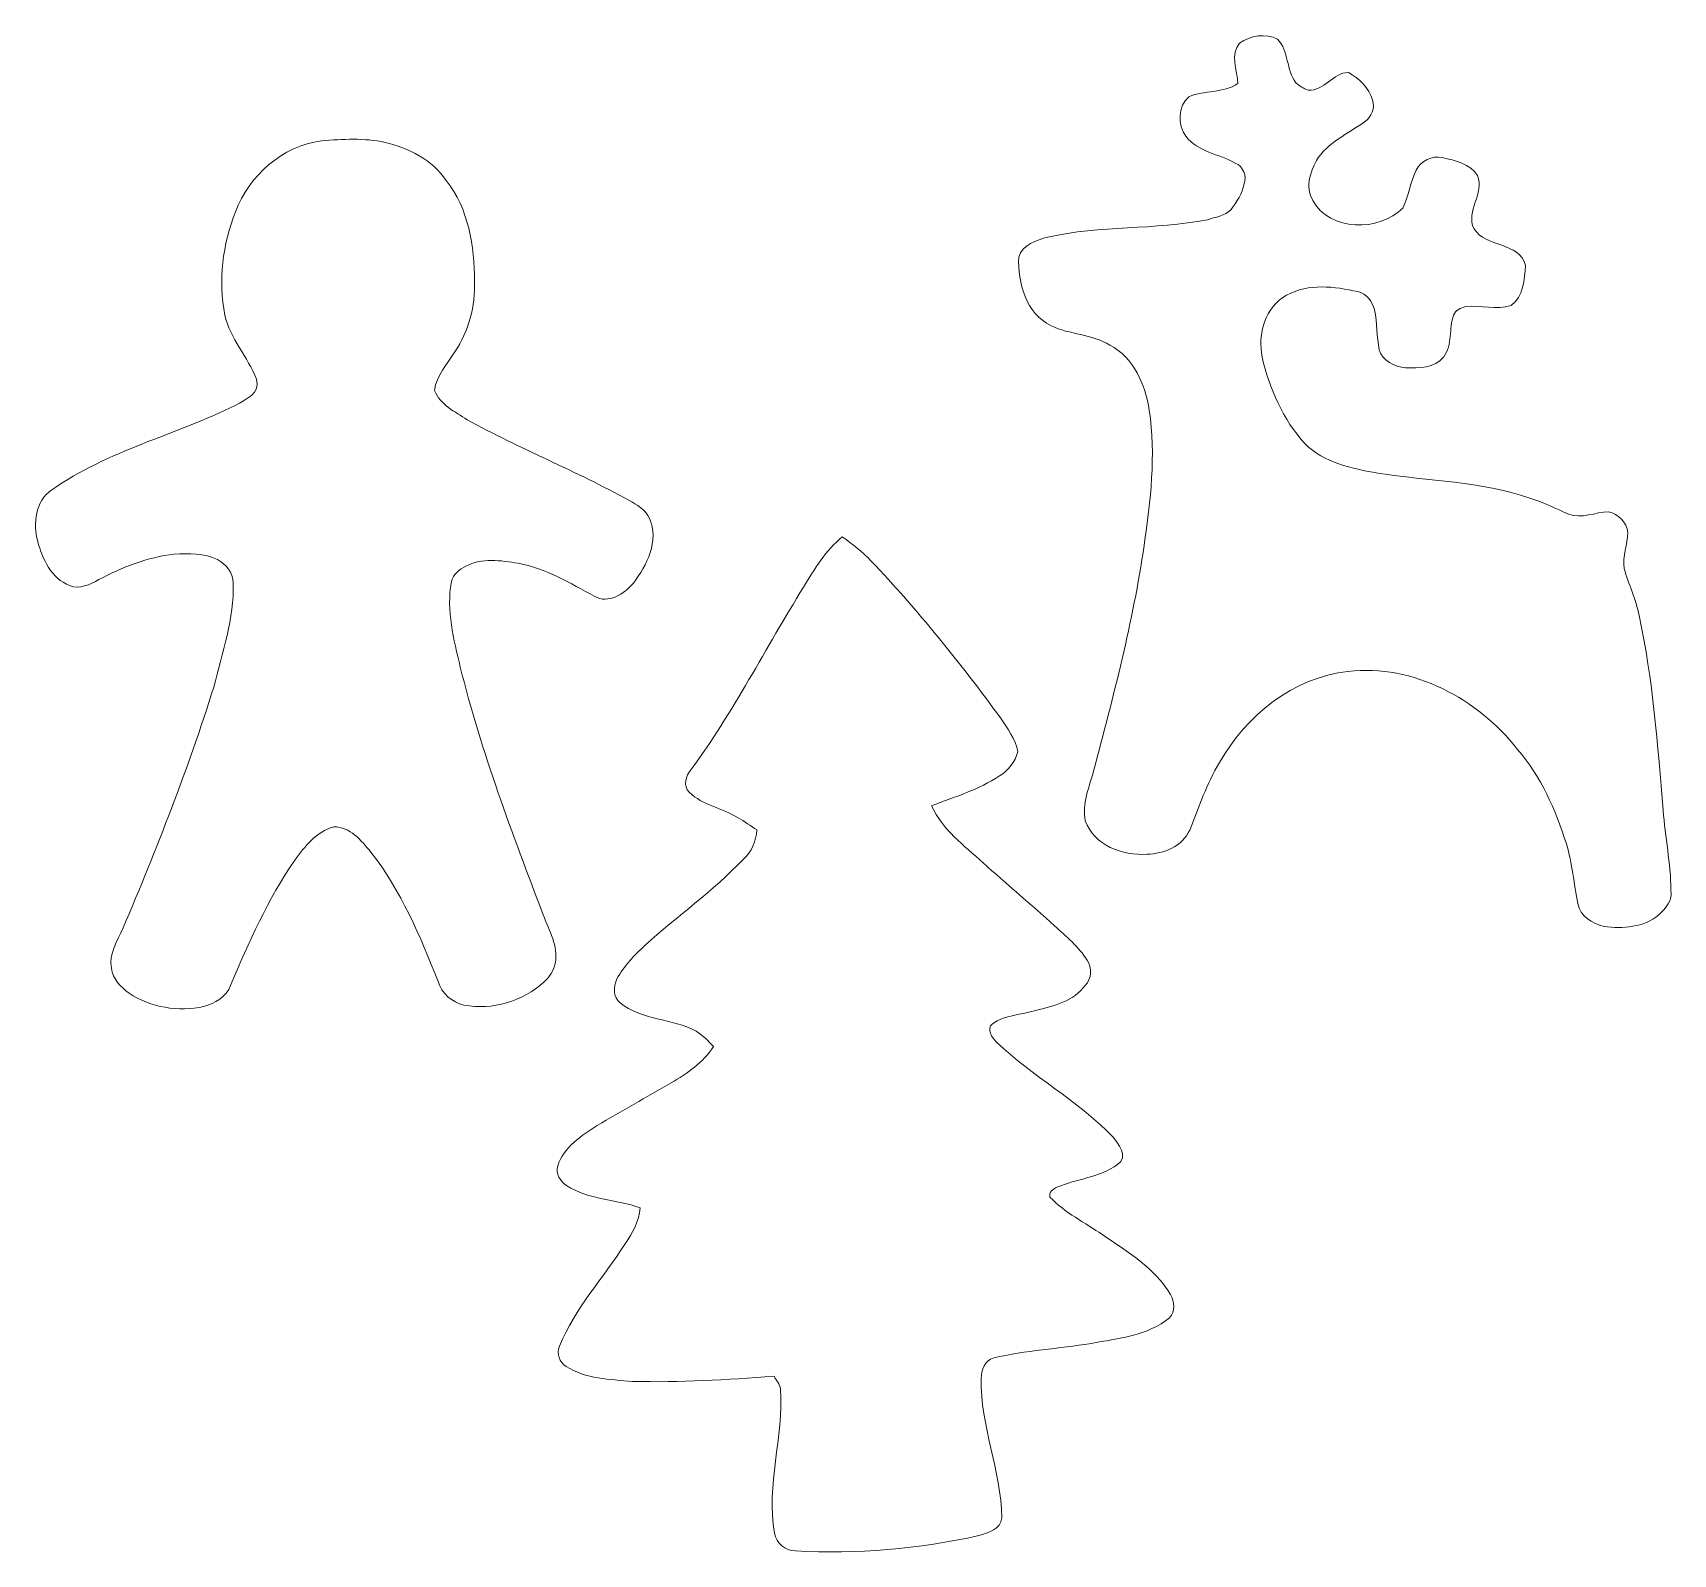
# Model space of a CAD drawing. Header units: centimetres. Extents: x -16.4 to 16.3, y -15.2 to 15.2.
import ezdxf

# ---------------------------------------------------------------- set-up
doc = ezdxf.new("R2010")
doc.units = ezdxf.units.CM
doc.header["$MEASUREMENT"] = 0
doc.layers.add('Layer 1', color=7, linetype='Continuous')

msp = doc.modelspace()

# ---------------------------------------------------------------- linework, layer by layer
at = {"layer": 'Layer 1', "color": 252, "lineweight": 9}
for points, knots in [([(7.7017, 14.96895), (7.91302, 15.11465), (8.22593, 15.17286), (8.45876, 15.04586), (8.45876, 15.04586), (8.68877, 14.80914), (8.62175, 14.43132), (8.82459, 14.17697), (8.82459, 14.17697), (8.89127, 14.10747), (8.98087, 14.06478), (9.07013, 14.02986), (9.07013, 14.02986), (9.39221, 14.00375), (9.55837, 14.38369), (9.86987, 14.38158), (9.86987, 14.38158), (10.07837, 14.25916), (10.28227, 14.07713), (10.34789, 13.83513), (10.34789, 13.83513), (10.41668, 13.66932), (10.32566, 13.49364), (10.19337, 13.39627), (10.19337, 13.39627), (9.86, 13.16097), (9.45536, 12.98669), (9.2324, 12.62651), (9.2324, 12.62651), (9.09976, 12.38909), (9.01121, 12.08253), (9.15726, 11.82958), (9.15726, 11.82958), (9.5111, 11.20093), (10.47207, 11.20905), (10.95467, 11.67754), (10.95467, 11.67754), (11.06755, 11.92025), (11.10601, 12.1933), (11.22313, 12.43566), (11.22313, 12.43566), (11.31626, 12.61875), (11.53851, 12.73199), (11.74207, 12.68648), (11.74207, 12.68648), (11.98936, 12.62545), (12.30122, 12.56618), (12.44233, 12.32594), (12.44233, 12.32594), (12.59614, 11.97352), (12.19997, 11.61509), (12.37248, 11.26867), (12.37248, 11.26867), (12.60461, 10.88096), (13.27489, 11.01573), (13.40259, 10.53066), (13.40259, 10.53066), (13.37966, 10.26184), (13.35849, 9.90659), (13.11225, 9.73444), (13.11225, 9.73444), (12.82227, 9.64448), (12.50618, 9.74431), (12.2095, 9.71433), (12.2095, 9.71433), (12.11284, 9.69104), (12.00277, 9.64307), (11.96608, 9.54323), (11.96608, 9.54323), (11.87154, 9.27441), (11.95162, 8.94951), (11.77064, 8.71209), (11.77064, 8.71209), (11.59425, 8.48137), (11.26864, 8.48807), (11.00899, 8.49336), (11.00899, 8.49336), (10.79274, 8.51418), (10.54615, 8.62636), (10.48618, 8.8539), (10.48618, 8.8539), (10.42479, 9.1139), (10.44984, 9.38695), (10.39057, 9.64765), (10.39057, 9.64765), (10.35106, 9.81558), (10.23006, 9.97115), (10.05755, 10.01278), (10.05755, 10.01278), (9.59189, 10.11297), (9.07471, 10.18493), (8.63762, 9.94081), (8.63762, 9.94081), (8.20864, 9.70551), (8.05519, 9.16188), (8.15185, 8.70644), (8.15185, 8.70644), (8.29507, 8.07709), (8.5653, 7.46325), (9.00134, 6.98101), (9.00134, 6.98101), (9.38445, 6.59224), (9.9429, 6.48676), (10.45654, 6.39151), (10.45654, 6.39151), (11.4676, 6.23594), (12.51042, 6.2303), (13.48655, 5.89233), (13.48655, 5.89233), (13.75572, 5.81437), (14.00408, 5.6849), (14.26125, 5.57695), (14.26125, 5.57695), (14.52654, 5.47288), (14.79148, 5.61646), (15.05818, 5.62387), (15.05818, 5.62387), (15.25185, 5.57589), (15.41836, 5.4122), (15.44094, 5.20936), (15.44094, 5.20936), (15.43494, 4.96982), (15.33193, 4.73416), (15.36897, 4.49286), (15.36897, 4.49286), (15.45576, 4.17642), (15.60569, 3.87938), (15.66425, 3.55342), (15.66425, 3.55342), (15.94471, 2.27671), (16.03502, 0.96861), (16.14755, -0.33067), (16.14755, -0.33067), (16.1786, -0.8616), (16.30101, -1.38406), (16.29925, -1.91711), (16.29925, -1.91711), (16.34545, -2.12736), (16.18671, -2.28259), (16.05689, -2.41664), (16.05689, -2.41664), (15.75597, -2.66782), (15.33969, -2.69251), (14.96751, -2.64489), (14.96751, -2.64489), (14.73997, -2.5828), (14.48385, -2.44698), (14.44575, -2.19086), (14.44575, -2.19086), (14.36638, -1.79364), (14.33216, -1.38759), (14.21539, -0.99812), (14.21539, -0.99812), (14.00443, -0.32114), (13.70774, 0.34208), (13.24349, 0.88536), (13.24349, 0.88536), (12.44621, 1.89219), (11.16986, 2.59175), (9.86105, 2.43899), (9.86105, 2.43899), (8.7685, 2.31834), (7.82976, 1.56199), (7.30271, 0.62289), (7.30271, 0.62289), (7.04095, 0.20379), (6.88961, -0.26858), (6.7051, -0.72331), (6.7051, -0.72331), (6.56576, -1.04575), (6.18617, -1.19956), (5.85279, -1.2052), (5.85279, -1.2052), (5.37019, -1.24224), (4.7934, -1.02811), (4.62372, -0.53634), (4.62372, -0.53634), (4.55281, -0.19979), (4.70521, 0.13288), (4.78776, 0.45215), (4.78776, 0.45215), (5.18357, 1.93734), (5.57551, 3.42818), (5.79564, 4.95148), (5.79564, 4.95148), (5.92582, 5.84224), (6.03377, 6.75276), (5.89865, 7.64952), (5.89865, 7.64952), (5.81575, 8.15646), (5.59456, 8.70009), (5.11161, 8.94598), (5.11161, 8.94598), (4.75565, 9.16646), (4.31362, 9.15306), (3.94109, 9.33192), (3.94109, 9.33192), (3.44121, 9.57886), (3.27787, 10.1867), (3.29621, 10.7014), (3.29621, 10.7014), (3.37206, 10.9494), (3.65252, 11.04465), (3.87935, 11.09757), (3.87935, 11.09757), (4.92181, 11.34169), (6.00943, 11.2348), (7.05718, 11.44682), (7.05718, 11.44682), (7.21734, 11.49762), (7.40749, 11.51843), (7.52919, 11.64861), (7.52919, 11.64861), (7.64314, 11.80171), (7.75779, 11.96576), (7.7899, 12.15908), (7.7899, 12.15908), (7.85057, 12.31783), (7.76873, 12.50868), (7.61527, 12.57677), (7.61527, 12.57677), (7.28684, 12.75633), (6.87303, 12.7962), (6.62679, 13.10876), (6.62679, 13.10876), (6.46804, 13.34053), (6.46839, 13.70848), (6.69099, 13.89827), (6.69099, 13.89827), (7.00073, 14.03198), (7.37785, 13.96318), (7.66572, 14.1618), (7.66572, 14.1618), (7.65937, 14.4225), (7.50027, 14.74529), (7.7017, 14.96895)], [0, 0, 0, 0, 0.01666667, 0.01666667, 0.01666667, 0.01666667, 0.03333333, 0.03333333, 0.03333333, 0.03333333, 0.05, 0.05, 0.05, 0.05, 0.06666667, 0.06666667, 0.06666667, 0.06666667, 0.08333333, 0.08333333, 0.08333333, 0.08333333, 0.1, 0.1, 0.1, 0.1, 0.11666667, 0.11666667, 0.11666667, 0.11666667, 0.13333333, 0.13333333, 0.13333333, 0.13333333, 0.15, 0.15, 0.15, 0.15, 0.16666667, 0.16666667, 0.16666667, 0.16666667, 0.18333333, 0.18333333, 0.18333333, 0.18333333, 0.2, 0.2, 0.2, 0.2, 0.21666667, 0.21666667, 0.21666667, 0.21666667, 0.23333333, 0.23333333, 0.23333333, 0.23333333, 0.25, 0.25, 0.25, 0.25, 0.26666667, 0.26666667, 0.26666667, 0.26666667, 0.28333333, 0.28333333, 0.28333333, 0.28333333, 0.3, 0.3, 0.3, 0.3, 0.31666667, 0.31666667, 0.31666667, 0.31666667, 0.33333333, 0.33333333, 0.33333333, 0.33333333, 0.35, 0.35, 0.35, 0.35, 0.36666667, 0.36666667, 0.36666667, 0.36666667, 0.38333333, 0.38333333, 0.38333333, 0.38333333, 0.4, 0.4, 0.4, 0.4, 0.41666667, 0.41666667, 0.41666667, 0.41666667, 0.43333333, 0.43333333, 0.43333333, 0.43333333, 0.45, 0.45, 0.45, 0.45, 0.46666667, 0.46666667, 0.46666667, 0.46666667, 0.48333333, 0.48333333, 0.48333333, 0.48333333, 0.5, 0.5, 0.5, 0.5, 0.51666667, 0.51666667, 0.51666667, 0.51666667, 0.53333333, 0.53333333, 0.53333333, 0.53333333, 0.55, 0.55, 0.55, 0.55, 0.56666667, 0.56666667, 0.56666667, 0.56666667, 0.58333333, 0.58333333, 0.58333333, 0.58333333, 0.6, 0.6, 0.6, 0.6, 0.61666667, 0.61666667, 0.61666667, 0.61666667, 0.63333333, 0.63333333, 0.63333333, 0.63333333, 0.65, 0.65, 0.65, 0.65, 0.66666667, 0.66666667, 0.66666667, 0.66666667, 0.68333333, 0.68333333, 0.68333333, 0.68333333, 0.7, 0.7, 0.7, 0.7, 0.71666667, 0.71666667, 0.71666667, 0.71666667, 0.73333333, 0.73333333, 0.73333333, 0.73333333, 0.75, 0.75, 0.75, 0.75, 0.76666667, 0.76666667, 0.76666667, 0.76666667, 0.78333333, 0.78333333, 0.78333333, 0.78333333, 0.8, 0.8, 0.8, 0.8, 0.81666667, 0.81666667, 0.81666667, 0.81666667, 0.83333333, 0.83333333, 0.83333333, 0.83333333, 0.85, 0.85, 0.85, 0.85, 0.86666667, 0.86666667, 0.86666667, 0.86666667, 0.88333333, 0.88333333, 0.88333333, 0.88333333, 0.9, 0.9, 0.9, 0.9, 0.91666667, 0.91666667, 0.91666667, 0.91666667, 0.93333333, 0.93333333, 0.93333333, 0.93333333, 0.95, 0.95, 0.95, 0.95, 0.96666667, 0.96666667, 0.96666667, 0.96666667, 1, 1, 1, 1]), ([(-10.60465, 13.02021), (-10.18448, 13.05231), (-9.75233, 13.07912), (-9.33747, 12.98705), (-9.33747, 12.98705), (-8.86474, 12.87874), (-8.39661, 12.63674), (-8.11615, 12.22963), (-8.11615, 12.22963), (-7.67235, 11.66589), (-7.55841, 10.91695), (-7.55417, 10.21915), (-7.55417, 10.21915), (-7.53301, 9.72526), (-7.6713, 9.22538), (-7.9454, 8.81369), (-7.9454, 8.81369), (-8.09746, 8.5678), (-8.31688, 8.34308), (-8.34898, 8.04251), (-8.34898, 8.04251), (-8.24386, 7.75606), (-7.94046, 7.61706), (-7.70058, 7.45902), (-7.70058, 7.45902), (-6.65, 6.87623), (-5.52782, 6.43455), (-4.47654, 5.85282), (-4.47654, 5.85282), (-4.3185, 5.76286), (-4.13893, 5.66515), (-4.06344, 5.48911), (-4.06344, 5.48911), (-3.87011, 5.04038), (-4.11882, 4.55143), (-4.38729, 4.19724), (-4.38729, 4.19724), (-4.56897, 3.99016), (-4.88329, 3.77673), (-5.15811, 3.93583), (-5.15811, 3.93583), (-5.64565, 4.19865), (-6.1293, 4.49463), (-6.68316, 4.59552), (-6.68316, 4.59552), (-7.02501, 4.6495), (-7.40953, 4.71476), (-7.72598, 4.53555), (-7.72598, 4.53555), (-7.85827, 4.4777), (-7.98386, 4.37433), (-8.01596, 4.22722), (-8.01596, 4.22722), (-8.11897, 3.6522), (-7.97116, 3.08069), (-7.8371, 2.52507), (-7.8371, 2.52507), (-7.42188, 0.83562), (-6.80029, -0.79316), (-6.18328, -2.41699), (-6.18328, -2.41699), (-6.07039, -2.72955), (-5.8753, -3.03471), (-5.94586, -3.38255), (-5.94586, -3.38255), (-5.96914, -3.53071), (-6.06545, -3.65419), (-6.17058, -3.75543), (-6.17058, -3.75543), (-6.59638, -4.13679), (-7.19822, -4.32446), (-7.76372, -4.21228), (-7.76372, -4.21228), (-8.00185, -4.15725), (-8.20752, -3.9798), (-8.28196, -3.74414), (-8.28196, -3.74414), (-8.63403, -2.84139), (-9.01996, -1.93263), (-9.61898, -1.16287), (-9.61898, -1.16287), (-9.81443, -0.93462), (-10.02856, -0.65346), (-10.36228, -0.6584), (-10.36228, -0.6584), (-10.70766, -0.75259), (-10.93591, -1.05386), (-11.13911, -1.32691), (-11.13911, -1.32691), (-11.67427, -2.09844), (-12.05386, -2.96168), (-12.41828, -3.82281), (-12.41828, -3.82281), (-12.49907, -4.05318), (-12.73437, -4.171), (-12.95098, -4.24297), (-12.95098, -4.24297), (-13.45827, -4.35163), (-14.0079, -4.26343), (-14.44146, -3.97451), (-14.44146, -3.97451), (-14.60656, -3.8535), (-14.76602, -3.69193), (-14.79389, -3.47991), (-14.79389, -3.47991), (-14.84857, -3.1864), (-14.66865, -2.9317), (-14.55964, -2.67452), (-14.55964, -2.67452), (-13.89148, -1.10043), (-13.26354, 0.49307), (-12.75483, 2.12643), (-12.75483, 2.12643), (-12.57668, 2.8087), (-12.34914, 3.49556), (-12.36431, 4.20817), (-12.36431, 4.20817), (-12.36501, 4.41067), (-12.51001, 4.57541), (-12.67757, 4.66819), (-12.67757, 4.66819), (-12.94463, 4.7959), (-13.25366, 4.79484), (-13.54259, 4.77791), (-13.54259, 4.77791), (-14.07422, 4.71511), (-14.57658, 4.51756), (-15.04683, 4.2692), (-15.04683, 4.2692), (-15.21828, 4.17783), (-15.4303, 4.06318), (-15.62609, 4.15208), (-15.62609, 4.15208), (-15.99122, 4.2939), (-16.17219, 4.67701), (-16.26215, 5.03297), (-16.26215, 5.03297), (-16.36093, 5.38716), (-16.31083, 5.83624), (-15.98451, 6.05743), (-15.98451, 6.05743), (-14.87079, 6.8406), (-13.52142, 7.15493), (-12.31104, 7.74759), (-12.31104, 7.74759), (-12.12795, 7.85625), (-11.8108, 7.98536), (-11.90393, 8.26688), (-11.90393, 8.26688), (-12.06939, 8.71244), (-12.42816, 9.07016), (-12.53188, 9.54464), (-12.53188, 9.54464), (-12.67087, 10.22903), (-12.57209, 10.95399), (-12.32268, 11.6031), (-12.32268, 11.6031), (-12.04257, 12.32771), (-11.38747, 12.91508), (-10.60465, 13.02021)], [0, 0, 0, 0, 0.02439024, 0.02439024, 0.02439024, 0.02439024, 0.04878049, 0.04878049, 0.04878049, 0.04878049, 0.07317073, 0.07317073, 0.07317073, 0.07317073, 0.09756098, 0.09756098, 0.09756098, 0.09756098, 0.12195122, 0.12195122, 0.12195122, 0.12195122, 0.14634146, 0.14634146, 0.14634146, 0.14634146, 0.17073171, 0.17073171, 0.17073171, 0.17073171, 0.19512195, 0.19512195, 0.19512195, 0.19512195, 0.2195122, 0.2195122, 0.2195122, 0.2195122, 0.24390244, 0.24390244, 0.24390244, 0.24390244, 0.26829268, 0.26829268, 0.26829268, 0.26829268, 0.29268293, 0.29268293, 0.29268293, 0.29268293, 0.31707317, 0.31707317, 0.31707317, 0.31707317, 0.34146341, 0.34146341, 0.34146341, 0.34146341, 0.36585366, 0.36585366, 0.36585366, 0.36585366, 0.3902439, 0.3902439, 0.3902439, 0.3902439, 0.41463415, 0.41463415, 0.41463415, 0.41463415, 0.43902439, 0.43902439, 0.43902439, 0.43902439, 0.46341463, 0.46341463, 0.46341463, 0.46341463, 0.48780488, 0.48780488, 0.48780488, 0.48780488, 0.51219512, 0.51219512, 0.51219512, 0.51219512, 0.53658537, 0.53658537, 0.53658537, 0.53658537, 0.56097561, 0.56097561, 0.56097561, 0.56097561, 0.58536585, 0.58536585, 0.58536585, 0.58536585, 0.6097561, 0.6097561, 0.6097561, 0.6097561, 0.63414634, 0.63414634, 0.63414634, 0.63414634, 0.65853659, 0.65853659, 0.65853659, 0.65853659, 0.68292683, 0.68292683, 0.68292683, 0.68292683, 0.70731707, 0.70731707, 0.70731707, 0.70731707, 0.73170732, 0.73170732, 0.73170732, 0.73170732, 0.75609756, 0.75609756, 0.75609756, 0.75609756, 0.7804878, 0.7804878, 0.7804878, 0.7804878, 0.80487805, 0.80487805, 0.80487805, 0.80487805, 0.82926829, 0.82926829, 0.82926829, 0.82926829, 0.85365854, 0.85365854, 0.85365854, 0.85365854, 0.87804878, 0.87804878, 0.87804878, 0.87804878, 0.90243902, 0.90243902, 0.90243902, 0.90243902, 0.92682927, 0.92682927, 0.92682927, 0.92682927, 0.95121951, 0.95121951, 0.95121951, 0.95121951, 1, 1, 1, 1]), ([(-0.99462, 4.11927), (-0.7759, 4.48087), (-0.55012, 4.85093), (-0.22098, 5.12398), (-0.22098, 5.12398), (-0.02131, 4.97617), (0.18119, 4.828), (0.35052, 4.64456), (0.35052, 4.64456), (1.28538, 3.66454), (2.13452, 2.6055), (2.9325, 1.51189), (2.9325, 1.51189), (3.06797, 1.30164), (3.23589, 1.08997), (3.27857, 0.83668), (3.27857, 0.83668), (3.22636, 0.63771), (3.08949, 0.46344), (2.91345, 0.3576), (2.91345, 0.3576), (2.50035, 0.08103), (2.01916, -0.06009), (1.55984, -0.23859), (1.55984, -0.23859), (1.77115, -0.71519), (2.21213, -1.03128), (2.58642, -1.37454), (2.58642, -1.37454), (3.05456, -1.80069), (3.54175, -2.20568), (4.01129, -2.63078), (4.01129, -2.63078), (4.24448, -2.84456), (4.49001, -3.05129), (4.66393, -3.3194), (4.66393, -3.3194), (4.75812, -3.47321), (4.7553, -3.69087), (4.62054, -3.82211), (4.62054, -3.82211), (4.39582, -4.14067), (3.99083, -4.23027), (3.63735, -4.32129), (3.63735, -4.32129), (3.34878, -4.40525), (3.02422, -4.41054), (2.77057, -4.58481), (2.77057, -4.58481), (2.64252, -4.691), (2.7674, -4.86104), (2.85524, -4.95029), (2.85524, -4.95029), (3.56997, -5.63256), (4.45826, -6.11022), (5.15147, -6.8179), (5.15147, -6.8179), (5.28341, -6.97135), (5.49649, -7.23453), (5.26365, -7.39398), (5.26365, -7.39398), (4.91088, -7.65151), (4.45332, -7.67762), (4.05962, -7.84554), (4.05962, -7.84554), (3.98166, -7.87764), (3.89276, -7.94537), (3.91992, -8.04168), (3.91992, -8.04168), (4.21979, -8.35671), (4.61878, -8.54898), (4.9712, -8.79592), (4.9712, -8.79592), (5.46368, -9.13388), (6.01154, -9.45562), (6.32305, -9.98478), (6.32305, -9.98478), (6.39007, -10.12589), (6.43064, -10.32698), (6.30505, -10.44622), (6.30505, -10.44622), (5.8662, -10.80781), (5.27777, -10.86073), (4.73872, -10.95845), (4.73872, -10.95845), (4.09314, -11.06464), (3.43591, -11.10062), (2.79774, -11.24773), (2.79774, -11.24773), (2.61923, -11.29218), (2.55644, -11.49326), (2.5448, -11.6566), (2.5448, -11.6566), (2.52963, -12.60381), (2.94485, -13.49563), (2.95931, -14.43966), (2.95931, -14.43966), (2.94379, -14.66544), (2.68344, -14.73423), (2.50211, -14.79103), (2.50211, -14.79103), (1.30584, -15.06125), (0.06865, -15.1618), (-1.15549, -15.09653), (-1.15549, -15.09653), (-1.36045, -15.09547), (-1.53825, -14.94166), (-1.57494, -14.74411), (-1.57494, -14.74411), (-1.7404, -13.78314), (-1.39079, -12.82817), (-1.45182, -11.86509), (-1.45182, -11.86509), (-1.46805, -11.76984), (-1.53226, -11.69258), (-1.5827, -11.6132), (-1.5827, -11.6132), (-2.5218, -11.68517), (-3.46477, -11.73985), (-4.40669, -11.71657), (-4.40669, -11.71657), (-4.85366, -11.67706), (-5.33767, -11.66612), (-5.72855, -11.41847), (-5.72855, -11.41847), (-5.86366, -11.33733), (-5.92222, -11.16447), (-5.86119, -11.0156), (-5.86119, -11.0156), (-5.55463, -10.25854), (-4.98313, -9.65564), (-4.55133, -8.97266), (-4.55133, -8.97266), (-4.39858, -8.75994), (-4.27793, -8.5204), (-4.249, -8.25652), (-4.249, -8.25652), (-4.73054, -8.08225), (-5.27981, -8.09989), (-5.71867, -7.81061), (-5.71867, -7.81061), (-5.84391, -7.73018), (-5.94445, -7.57214), (-5.89541, -7.42044), (-5.89541, -7.42044), (-5.77547, -7.04403), (-5.42269, -6.81896), (-5.10907, -6.61611), (-5.10907, -6.61611), (-4.6226, -6.3233), (-4.12553, -6.04849), (-3.63375, -5.76486), (-3.63375, -5.76486), (-3.31202, -5.57577), (-2.99628, -5.35775), (-2.78709, -5.04096), (-2.78709, -5.04096), (-2.89221, -4.92701), (-3.0051, -4.81765), (-3.13351, -4.73157), (-3.13351, -4.73157), (-3.614, -4.47369), (-4.21725, -4.52131), (-4.65152, -4.16748), (-4.65152, -4.16748), (-4.79298, -4.05741), (-4.78804, -3.84257), (-4.71537, -3.69299), (-4.71537, -3.69299), (-4.57462, -3.4337), (-4.36718, -3.22062), (-4.15375, -3.0206), (-4.15375, -3.0206), (-3.51134, -2.43851), (-2.7945, -1.93898), (-2.19795, -1.30751), (-2.19795, -1.30751), (-2.02791, -1.15511), (-1.93795, -0.94697), (-1.92701, -0.72119), (-1.92701, -0.72119), (-2.05049, -0.63829), (-2.17114, -0.55186), (-2.2999, -0.47813), (-2.2999, -0.47813), (-2.61281, -0.28304), (-3.00263, -0.23224), (-3.27568, 0.03023), (-3.27568, 0.03023), (-3.3988, 0.15229), (-3.34589, 0.36113), (-3.2397, 0.47719), (-3.2397, 0.47719), (-2.39409, 1.62901), (-1.74745, 2.90783), (-0.99462, 4.11927)], [0, 0, 0, 0, 0.02, 0.02, 0.02, 0.02, 0.04, 0.04, 0.04, 0.04, 0.06, 0.06, 0.06, 0.06, 0.08, 0.08, 0.08, 0.08, 0.1, 0.1, 0.1, 0.1, 0.12, 0.12, 0.12, 0.12, 0.14, 0.14, 0.14, 0.14, 0.16, 0.16, 0.16, 0.16, 0.18, 0.18, 0.18, 0.18, 0.2, 0.2, 0.2, 0.2, 0.22, 0.22, 0.22, 0.22, 0.24, 0.24, 0.24, 0.24, 0.26, 0.26, 0.26, 0.26, 0.28, 0.28, 0.28, 0.28, 0.3, 0.3, 0.3, 0.3, 0.32, 0.32, 0.32, 0.32, 0.34, 0.34, 0.34, 0.34, 0.36, 0.36, 0.36, 0.36, 0.38, 0.38, 0.38, 0.38, 0.4, 0.4, 0.4, 0.4, 0.42, 0.42, 0.42, 0.42, 0.44, 0.44, 0.44, 0.44, 0.46, 0.46, 0.46, 0.46, 0.48, 0.48, 0.48, 0.48, 0.5, 0.5, 0.5, 0.5, 0.52, 0.52, 0.52, 0.52, 0.54, 0.54, 0.54, 0.54, 0.56, 0.56, 0.56, 0.56, 0.58, 0.58, 0.58, 0.58, 0.6, 0.6, 0.6, 0.6, 0.62, 0.62, 0.62, 0.62, 0.64, 0.64, 0.64, 0.64, 0.66, 0.66, 0.66, 0.66, 0.68, 0.68, 0.68, 0.68, 0.7, 0.7, 0.7, 0.7, 0.72, 0.72, 0.72, 0.72, 0.74, 0.74, 0.74, 0.74, 0.76, 0.76, 0.76, 0.76, 0.78, 0.78, 0.78, 0.78, 0.8, 0.8, 0.8, 0.8, 0.82, 0.82, 0.82, 0.82, 0.84, 0.84, 0.84, 0.84, 0.86, 0.86, 0.86, 0.86, 0.88, 0.88, 0.88, 0.88, 0.9, 0.9, 0.9, 0.9, 0.92, 0.92, 0.92, 0.92, 0.94, 0.94, 0.94, 0.94, 0.96, 0.96, 0.96, 0.96, 1, 1, 1, 1])]:
    msp.add_open_spline(points, degree=3, knots=knots, dxfattribs=at)

doc.saveas('drawing.dxf')
